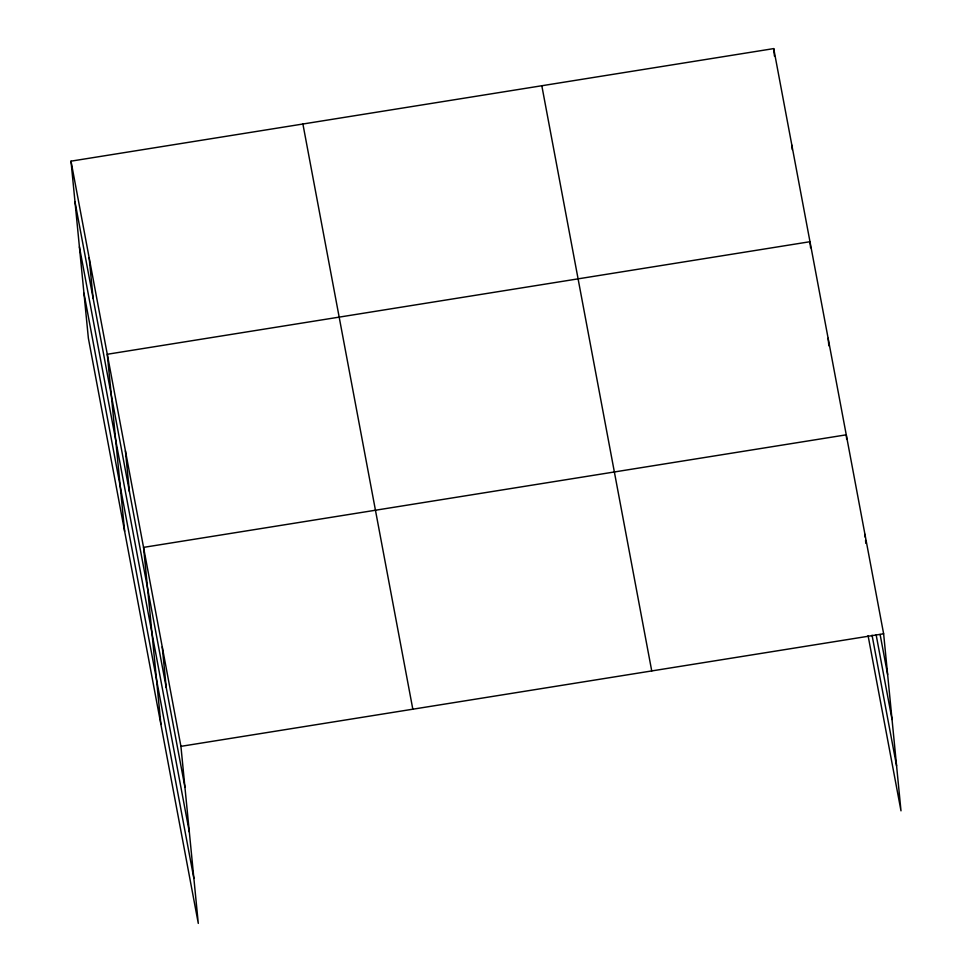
<?xml version="1.0" encoding="UTF-8"?>
<svg xmlns="http://www.w3.org/2000/svg" width="972" height="972" viewBox="0 0 972 972"><rect width="100%" height="100%" fill="white"/><g stroke="black" fill="none" stroke-linecap="round" stroke-linejoin="round"><path stroke-width="1.46" d="M71.005 161.158L180.926 746.35L198.288 923.4L88.367 338.207L71.005 161.158L773.712 48.6L883.633 633.793L900.995 810.842L868.081 635.639M180.926 746.35L883.633 633.793M880.097 634.437L887.63 674.519M876.149 634.874L892.041 719.511M872.042 635.19L896.585 765.851M541.817 85.743L651.738 670.935M302.9 124.015L412.821 709.196M75.002 201.897L184.923 787.077M79.412 246.876L189.333 832.068M83.957 293.228L193.878 878.421M864.946 534.308L865.25 537.322M865.542 540.335L865.833 543.36M846.709 439.344L846.26 434.824L143.552 547.382L160.915 724.432M828.132 338.268L828.861 345.813M810.575 247.751L809.992 241.712L107.272 354.27L124.635 531.32M791.852 145.156L792.302 149.688M773.712 48.6L774.453 56.145M162.239 646.866L166.236 687.605M125.412 450.826L129.41 491.565M89.145 257.714L93.13 298.453"/></g></svg>
